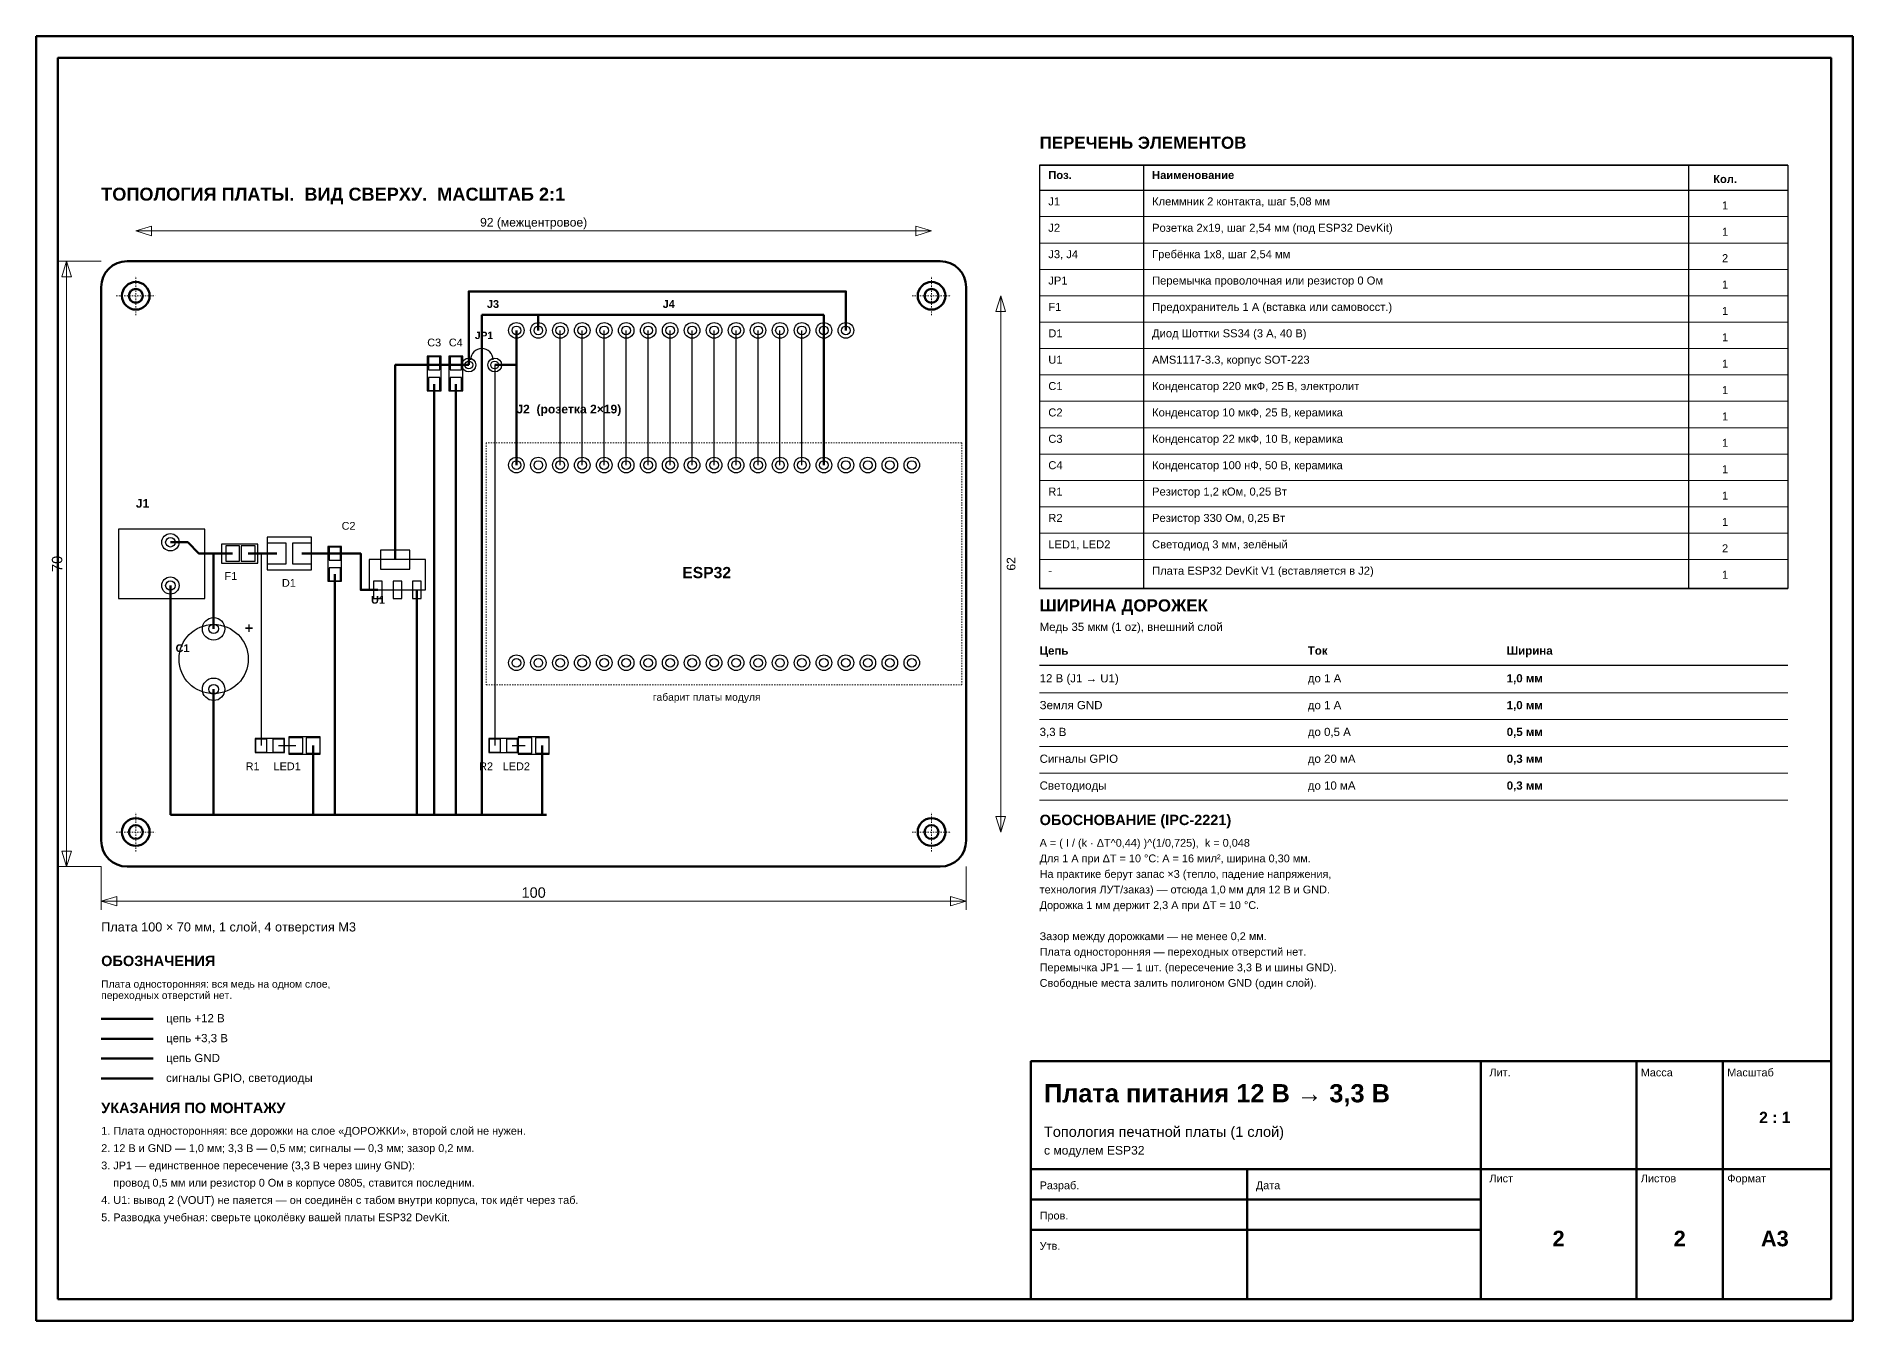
# Model space of a CAD drawing. Header units: millimetres. Extents: x 0 to 860, y 0 to 297.
# Drawn here: x 440 to 860, y 0 to 297 of the extents above; entities that cross this region are included whole.
import ezdxf
from ezdxf.enums import TextEntityAlignment as Align

# ---------------------------------------------------------------- set-up
doc = ezdxf.new("R2010")
doc.units = ezdxf.units.MM
doc.linetypes.add('DASHED', pattern=[0.6, 0.3, -0.3])
for name, color, linetype, lineweight in [('ЗЕМЛЯ', 3, 'CONTINUOUS', 40), ('ОСЕВЫЕ', 8, 'DASHED', 13), ('ПЛАТА_ДЕТАЛИ', 4, 'CONTINUOUS', 25), ('ПЛАТА_КОНТУР', 7, 'CONTINUOUS', 60), ('ПЛАТА_ПАДЫ', 7, 'CONTINUOUS', 30), ('ПОЯСНЕНИЯ', 6, 'CONTINUOUS', 18), ('РАЗМЕРЫ', 3, 'CONTINUOUS', 18), ('РАМКА', 7, 'CONTINUOUS', 50), ('СИГНАЛЫ', 7, 'CONTINUOUS', 30), ('ТАБЛИЦЫ', 7, 'CONTINUOUS', 18), ('ТЕКСТ', 7, 'CONTINUOUS', 18), ('ШИНА_12В', 1, 'CONTINUOUS', 40), ('ШИНА_3В3', 5, 'CONTINUOUS', 40)]:
    doc.layers.add(name, color=color, linetype=linetype, lineweight=lineweight)
doc.styles.add('RU', font='arial.ttf')
doc.styles.add('RU_B', font='arialbd.ttf')

msp = doc.modelspace()

# ---------------------------------------------------------------- linework, layer by layer
at = {"layer": 'ЗЕМЛЯ', "lineweight": 50}
msp.add_line((455, 60.6), (467, 60.6), dxfattribs=at)
at = {"layer": 'ЗЕМЛЯ', "lineweight": 100}
for points in [[(543, 232.6), (543, 117)], [(543, 232.6), (622.12, 232.6)], [(556.08, 229), (556.08, 232.6)], [(622.12, 229), (622.12, 232.6)], [(622.12, 197.86), (622.12, 229)], [(532, 216.6), (532, 117)], [(537, 216.6), (537, 117)], [(509, 172.6), (509, 117)], [(471, 170), (471, 117)], [(528, 169), (528, 117)], [(481, 146), (481, 117)], [(504, 133), (504, 117)], [(557, 133), (557, 117)], [(471, 117), (558, 117)]]:
    msp.add_lwpolyline(points, dxfattribs=at)
at = {"layer": 'ОСЕВЫЕ'}
for p, q in [((463, 232.5), (463, 241.5)), ((647, 232.5), (647, 241.5)), ((458.5, 237), (467.5, 237)), ((642.5, 237), (651.5, 237)), ((463, 108.5), (463, 117.5)), ((647, 108.5), (647, 117.5)), ((458.5, 113), (467.5, 113)), ((642.5, 113), (651.5, 113))]:
    msp.add_line(p, q, dxfattribs=at)
msp.add_lwpolyline([(544, 147), (654, 147), (654, 203), (544, 203)], close=True, dxfattribs=at)
at = {"layer": 'ПЛАТА_ДЕТАЛИ'}
for points in [[(530.4, 215), (533.6, 215), (533.6, 223), (530.4, 223)], [(535.4, 215), (538.6, 215), (538.6, 223), (535.4, 223)], [(459, 167), (479, 167), (479, 183), (459, 183)], [(493.4, 173.6), (503.6, 173.6), (503.6, 181.2), (493.4, 181.2)], [(482.8, 175.2), (491.2, 175.2), (491.2, 179.6), (482.8, 179.6)], [(507.4, 171), (510.6, 171), (510.6, 179), (507.4, 179)], [(517, 169), (530, 169), (530, 176), (517, 176)], [(490.6, 131.4), (497.4, 131.4), (497.4, 134.6), (490.6, 134.6)], [(498.4, 131), (505.6, 131), (505.6, 135), (498.4, 135)], [(544.6, 131.4), (551.4, 131.4), (551.4, 134.6), (544.6, 134.6)], [(551.4, 131), (558.6, 131), (558.6, 135), (551.4, 135)]]:
    msp.add_lwpolyline(points, close=True, dxfattribs=at)
msp.add_circle((481, 153), 8, dxfattribs=at)
at = {"layer": 'ПЛАТА_ДЕТАЛИ', "lineweight": 30}
msp.add_arc((543, 222.2), 2.6, 0, 180, dxfattribs=at)
at = {"layer": 'ПЛАТА_КОНТУР', "lineweight": 60}
for p, q in [((649, 245), (461, 245)), ((455, 239), (455, 111)), ((655, 111), (655, 239)), ((461, 105), (649, 105))]:
    msp.add_line(p, q, dxfattribs=at)
at = {"layer": 'ПЛАТА_КОНТУР'}
for centre, radius in [((463, 237), 3.2), ((647, 237), 3.2), ((463, 237), 1.6), ((647, 237), 1.6), ((463, 113), 3.2), ((463, 113), 1.6), ((647, 113), 3.2), ((647, 113), 1.6)]:
    msp.add_circle(centre, radius, dxfattribs=at)
at = {"layer": 'ПЛАТА_КОНТУР', "lineweight": 60}
for centre, start, end in [((461, 239), 90, 180), ((649, 239), 0, 90), ((461, 111), 180, 270), ((649, 111), 270, 360)]:
    msp.add_arc(centre, 6, start, end, dxfattribs=at)
at = {"layer": 'ПЛАТА_ПАДЫ'}
for points in [[(530.7, 219.9), (533.3, 219.9), (533.3, 222.9), (530.7, 222.9)], [(535.7, 219.9), (538.3, 219.9), (538.3, 222.9), (535.7, 222.9)], [(530.7, 215.1), (533.3, 215.1), (533.3, 218.1), (530.7, 218.1)], [(535.7, 215.1), (538.3, 215.1), (538.3, 218.1), (535.7, 218.1)], [(483.8, 175.6), (487, 175.6), (487, 179.2), (483.8, 179.2)], [(487.4, 175.6), (490.6, 175.6), (490.6, 179.2), (487.4, 179.2)], [(493.4, 175), (497.8, 175), (497.8, 179.8), (493.4, 179.8)], [(499.2, 175), (503.6, 175), (503.6, 179.8), (499.2, 179.8)], [(507.7, 175.9), (510.3, 175.9), (510.3, 178.9), (507.7, 178.9)], [(519.6, 173.8), (526.4, 173.8), (526.4, 178.2), (519.6, 178.2)], [(507.7, 171.1), (510.3, 171.1), (510.3, 174.1), (507.7, 174.1)], [(518, 167), (520, 167), (520, 171), (518, 171)], [(522.5, 167), (524.5, 167), (524.5, 171), (522.5, 171)], [(527, 167), (529, 167), (529, 171), (527, 171)], [(490.7, 131.5), (493.3, 131.5), (493.3, 134.5), (490.7, 134.5)], [(494.7, 131.5), (497.3, 131.5), (497.3, 134.5), (494.7, 134.5)], [(498.4, 131.2), (501.6, 131.2), (501.6, 134.8), (498.4, 134.8)], [(502.4, 131.2), (505.6, 131.2), (505.6, 134.8), (502.4, 134.8)], [(544.7, 131.5), (547.3, 131.5), (547.3, 134.5), (544.7, 134.5)], [(548.7, 131.5), (551.3, 131.5), (551.3, 134.5), (548.7, 134.5)], [(551.4, 131.2), (554.6, 131.2), (554.6, 134.8), (551.4, 134.8)], [(555.4, 131.2), (558.6, 131.2), (558.6, 134.8), (555.4, 134.8)]]:
    msp.add_lwpolyline(points, close=True, dxfattribs=at)
for centre, radius in [((551, 229), 1.8), ((551, 229), 1), ((556.08, 229), 1.8), ((556.08, 229), 1), ((561.16, 229), 1.8), ((561.16, 229), 1), ((566.24, 229), 1.8), ((566.24, 229), 1), ((571.32, 229), 1.8), ((571.32, 229), 1), ((576.4, 229), 1.8), ((576.4, 229), 1), ((581.48, 229), 1.8), ((581.48, 229), 1), ((586.56, 229), 1.8), ((586.56, 229), 1), ((591.64, 229), 1.8), ((591.64, 229), 1), ((596.72, 229), 1.8), ((596.72, 229), 1), ((601.8, 229), 1.8), ((601.8, 229), 1), ((606.88, 229), 1.8), ((606.88, 229), 1), ((611.96, 229), 1.8), ((611.96, 229), 1), ((617.04, 229), 1.8), ((617.04, 229), 1), ((622.12, 229), 1.8), ((622.12, 229), 1), ((627.2, 229), 1.8), ((627.2, 229), 1), ((540, 221), 1.6), ((540, 221), 0.9), ((546, 221), 1.6), ((546, 221), 0.9), ((551, 197.86), 1.8), ((551, 197.86), 1), ((556.08, 197.86), 1.8), ((556.08, 197.86), 1), ((561.16, 197.86), 1.8), ((561.16, 197.86), 1), ((566.24, 197.86), 1.8), ((566.24, 197.86), 1), ((571.32, 197.86), 1.8), ((571.32, 197.86), 1), ((576.4, 197.86), 1.8), ((576.4, 197.86), 1), ((581.48, 197.86), 1.8), ((581.48, 197.86), 1), ((586.56, 197.86), 1.8), ((586.56, 197.86), 1), ((591.64, 197.86), 1.8), ((591.64, 197.86), 1), ((596.72, 197.86), 1.8), ((596.72, 197.86), 1), ((601.8, 197.86), 1.8), ((601.8, 197.86), 1), ((606.88, 197.86), 1.8), ((606.88, 197.86), 1), ((611.96, 197.86), 1.8), ((611.96, 197.86), 1), ((617.04, 197.86), 1.8), ((617.04, 197.86), 1), ((622.12, 197.86), 1.8), ((622.12, 197.86), 1), ((627.2, 197.86), 1.8), ((627.2, 197.86), 1), ((632.28, 197.86), 1.8), ((632.28, 197.86), 1), ((637.36, 197.86), 1.8), ((637.36, 197.86), 1), ((642.44, 197.86), 1.8), ((642.44, 197.86), 1), ((471, 180), 2), ((471, 180), 1.1), ((471, 170), 2), ((471, 170), 1.1), ((481, 160), 2.6), ((481, 160), 1.1), ((551, 152.14), 1.8), ((551, 152.14), 1), ((556.08, 152.14), 1.8), ((556.08, 152.14), 1), ((561.16, 152.14), 1.8), ((561.16, 152.14), 1), ((566.24, 152.14), 1.8), ((566.24, 152.14), 1), ((571.32, 152.14), 1.8), ((571.32, 152.14), 1), ((576.4, 152.14), 1.8), ((576.4, 152.14), 1), ((581.48, 152.14), 1.8), ((581.48, 152.14), 1), ((586.56, 152.14), 1.8), ((586.56, 152.14), 1), ((591.64, 152.14), 1.8), ((591.64, 152.14), 1), ((596.72, 152.14), 1.8), ((596.72, 152.14), 1), ((601.8, 152.14), 1.8), ((601.8, 152.14), 1), ((606.88, 152.14), 1.8), ((606.88, 152.14), 1), ((611.96, 152.14), 1.8), ((611.96, 152.14), 1), ((617.04, 152.14), 1.8), ((617.04, 152.14), 1), ((622.12, 152.14), 1.8), ((622.12, 152.14), 1), ((627.2, 152.14), 1.8), ((627.2, 152.14), 1), ((632.28, 152.14), 1.8), ((632.28, 152.14), 1), ((637.36, 152.14), 1.8), ((637.36, 152.14), 1), ((642.44, 152.14), 1.8), ((642.44, 152.14), 1), ((481, 146), 2.6), ((481, 146), 1.1)]:
    msp.add_circle(centre, radius, dxfattribs=at)
at = {"layer": 'РАЗМЕРЫ'}
for p, q in [((463, 252), (647, 252)), ((447, 105), (447, 245)), ((663, 113), (663, 237)), ((455, 97), (655, 97))]:
    msp.add_line(p, q, dxfattribs=at)
at = {"layer": 'РАЗМЕРЫ', "lineweight": 13}
for p, q in [((455, 245), (445, 245)), ((455, 105), (445, 105)), ((455, 105), (455, 95)), ((655, 105), (655, 95))]:
    msp.add_line(p, q, dxfattribs=at)
at = {"layer": 'РАЗМЕРЫ'}
for points in [[(463, 252), (466.6, 253.1), (466.6, 250.9)], [(647, 252), (643.4, 253.1), (643.4, 250.9)], [(447, 245), (448.1, 241.4), (445.9, 241.4)], [(663, 237), (664.1, 233.4), (661.9, 233.4)], [(663, 113), (664.1, 116.6), (661.9, 116.6)], [(447, 105), (448.1, 108.6), (445.9, 108.6)], [(455, 97), (458.6, 98.1), (458.6, 95.9)], [(655, 97), (651.4, 98.1), (651.4, 95.9)]]:
    msp.add_lwpolyline(points, close=True, dxfattribs=at)
at = {"layer": 'РАМКА', "lineweight": 50}
for p, q in [((860, 297), (440, 297)), ((440, 297), (440, 0)), ((860, 0), (860, 297)), ((440, 0), (860, 0))]:
    msp.add_line(p, q, dxfattribs=at)
at = {"layer": 'РАМКА', "lineweight": 35}
for p, q in [((672, 267.2), (845, 267.2)), ((672, 169.3), (845, 169.3))]:
    msp.add_line(p, q, dxfattribs=at)
at = {"layer": 'РАМКА', "lineweight": 25}
for p, q in [((672, 267.2), (672, 169.3)), ((696, 267.2), (696, 169.3)), ((822, 267.2), (822, 169.3)), ((845, 267.2), (845, 169.3)), ((672, 261.4), (845, 261.4)), ((672, 151.6), (845, 151.6))]:
    msp.add_line(p, q, dxfattribs=at)
at = {"layer": 'РАМКА'}
for p, q in [((774, 5), (774, 60)), ((810, 35), (810, 60)), ((830, 35), (830, 60)), ((670, 35), (855, 35)), ((720, 5), (720, 35)), ((810, 5), (810, 35)), ((830, 5), (830, 35)), ((670, 28), (774, 28)), ((670, 21), (774, 21))]:
    msp.add_line(p, q, dxfattribs=at)
msp.add_lwpolyline([(445, 5), (855, 5), (855, 292), (445, 292)], close=True, dxfattribs=at)
at = {"layer": 'РАМКА', "lineweight": 50}
msp.add_lwpolyline([(670, 5), (855, 5), (855, 60), (670, 60)], close=True, dxfattribs=at)
at = {"layer": 'СИГНАЛЫ', "lineweight": 50}
msp.add_line((455, 56), (467, 56), dxfattribs=at)
at = {"layer": 'СИГНАЛЫ', "lineweight": 30}
for points in [[(561.16, 197.86), (561.16, 229)], [(566.24, 197.86), (566.24, 229)], [(571.32, 197.86), (571.32, 229)], [(576.4, 197.86), (576.4, 229)], [(581.48, 197.86), (581.48, 229)], [(586.56, 197.86), (586.56, 229)], [(591.64, 197.86), (591.64, 229)], [(596.72, 197.86), (596.72, 229)], [(601.8, 197.86), (601.8, 229)], [(606.88, 197.86), (606.88, 229)], [(611.96, 197.86), (611.96, 229)], [(617.04, 197.86), (617.04, 229)], [(496, 133), (500, 133)], [(550, 133), (553, 133)]]:
    msp.add_lwpolyline(points, dxfattribs=at)
at = {"layer": 'ТАБЛИЦЫ', "lineweight": 13}
for p, q in [((672, 255.3), (845, 255.3)), ((672, 249.2), (845, 249.2)), ((672, 243.1), (845, 243.1)), ((672, 237), (845, 237)), ((672, 230.9), (845, 230.9)), ((672, 224.8), (845, 224.8)), ((672, 218.7), (845, 218.7)), ((672, 212.6), (845, 212.6)), ((672, 206.5), (845, 206.5)), ((672, 200.4), (845, 200.4)), ((672, 194.3), (845, 194.3)), ((672, 188.2), (845, 188.2)), ((672, 182.1), (845, 182.1)), ((672, 176), (845, 176)), ((672, 145.2), (845, 145.2)), ((672, 139), (845, 139)), ((672, 132.8), (845, 132.8)), ((672, 126.6), (845, 126.6)), ((672, 120.4), (845, 120.4))]:
    msp.add_line(p, q, dxfattribs=at)
at = {"layer": 'ШИНА_12В', "lineweight": 50}
msp.add_line((455, 69.8), (467, 69.8), dxfattribs=at)
at = {"layer": 'ШИНА_12В', "lineweight": 100}
for points in [[(471, 180), (475, 180), (477.6, 177.4), (485.4, 177.4)], [(481, 177.4), (481, 160)], [(489, 177.4), (495.6, 177.4)], [(501.4, 177.4), (509, 177.4)], [(509, 177.4), (515, 177.4), (515, 169), (519, 169)]]:
    msp.add_lwpolyline(points, dxfattribs=at)
at = {"layer": 'ШИНА_12В', "lineweight": 30}
msp.add_lwpolyline([(492, 177.4), (492, 133)], dxfattribs=at)
at = {"layer": 'ШИНА_3В3', "lineweight": 50}
msp.add_line((455, 65.2), (467, 65.2), dxfattribs=at)
for points in [[(540, 221), (540, 238), (627.2, 238), (627.2, 229)], [(546, 221), (551, 221), (551, 229)], [(523, 176), (523, 221), (540, 221)], [(551, 221), (551, 197.86)]]:
    msp.add_lwpolyline(points, dxfattribs=at)
at = {"layer": 'ШИНА_3В3', "lineweight": 30}
msp.add_lwpolyline([(546, 221), (546, 133)], dxfattribs=at)

# ---------------------------------------------------------------- texts
at = {"layer": 'ПОЯСНЕНИЯ', "style": 'RU'}
for s, height, p in [('Медь 35 мкм (1 oz), внешний слой', 1.9, (672, 159.5)), ('A = ( I / (k · ΔT^0,44) )^(1/0,725),  k = 0,048', 1.8, (672, 109.6)), ('Для 1 А при ΔT = 10 °C: A = 16 мил², ширина 0,30 мм.', 1.8, (672, 106)), ('На практике берут запас ×3 (тепло, падение напряжения,', 1.8, (672, 102.4)), ('Дорожка 1 мм держит 2,3 А при ΔT = 10 °C.', 1.8, (672, 95.2)), ('технология ЛУТ/заказ) — отсюда 1,0 мм для 12 В и GND.', 1.8, (672, 98.8)), ('Зазор между дорожками — не менее 0,2 мм.', 1.8, (672, 88)), ('Плата односторонняя — переходных отверстий нет.', 1.8, (672, 84.4)), ('Перемычка JP1 — 1 шт. (пересечение 3,3 В и шины GND).', 1.8, (672, 80.8)), ('переходных отверстий нет.', 1.7, (455, 74.4)), ('Плата односторонняя: вся медь на одном слое,', 1.7, (455, 77)), ('Свободные места залить полигоном GND (один слой).', 1.8, (672, 77.2)), ('цепь +12 В', 1.9, (470, 69)), ('цепь +3,3 В', 1.9, (470, 64.4)), ('цепь GND', 1.9, (470, 59.8)), ('сигналы GPIO, светодиоды', 1.9, (470, 55.2)), ('1. Плата односторонняя: все дорожки на слое «ДОРОЖКИ», второй слой не нужен.', 1.8, (455, 43)), ('2. 12 В и GND — 1,0 мм; 3,3 В — 0,5 мм; сигналы — 0,3 мм; зазор 0,2 мм.', 1.8, (455, 39)), ('с модулем ESP32', 2, (673, 38.4)), ('3. JP1 — единственное пересечение (3,3 В через шину GND):', 1.8, (455, 35)), ('    провод 0,5 мм или резистор 0 Ом в корпусе 0805, ставится последним.', 1.8, (455, 31)), ('4. U1: вывод 2 (VOUT) не паяется — он соединён с табом внутри корпуса, ток идёт через таб.', 1.8, (455, 27)), ('5. Разводка учебная: сверьте цоколёвку вашей платы ESP32 DevKit.', 1.8, (455, 23))]:
    msp.add_text(s, height=height, dxfattribs=at).set_placement(p)
at = {"layer": 'ТЕКСТ'}
for s, height, style, p in [('ПЕРЕЧЕНЬ ЭЛЕМЕНТОВ', 2.8, 'RU_B', (672, 271)), ('Поз.', 1.85, 'RU_B', (674, 264)), ('Наименование', 1.85, 'RU_B', (698, 264)), ('ТОПОЛОГИЯ ПЛАТЫ.  ВИД СВЕРХУ.  МАСШТАБ 2:1', 3, 'RU_B', (455, 259)), ('J1', 1.85, 'RU', (674, 257.9)), ('Клеммник 2 контакта, шаг 5,08 мм', 1.85, 'RU', (698, 257.9)), ('J2', 1.85, 'RU', (674, 251.8)), ('Розетка 2x19, шаг 2,54 мм (под ESP32 DevKit)', 1.85, 'RU', (698, 251.8)), ('J3, J4', 1.85, 'RU', (674, 245.7)), ('Гребёнка 1x8, шаг 2,54 мм', 1.85, 'RU', (698, 245.7)), ('JP1', 1.85, 'RU', (674, 239.6)), ('Перемычка проволочная или резистор 0 Ом', 1.85, 'RU', (698, 239.6)), ('F1', 1.85, 'RU', (674, 233.5)), ('Предохранитель 1 А (вставка или самовосст.)', 1.85, 'RU', (698, 233.5)), ('JP1', 1.7, 'RU_B', (541.4, 227)), ('D1', 1.85, 'RU', (674, 227.4)), ('Диод Шоттки SS34 (3 А, 40 В)', 1.85, 'RU', (698, 227.4)), ('U1', 1.85, 'RU', (674, 221.3)), ('AMS1117-3.3, корпус SOT-223', 1.85, 'RU', (698, 221.3)), ('C1', 1.85, 'RU', (674, 215.2)), ('Конденсатор 220 мкФ, 25 В, электролит', 1.85, 'RU', (698, 215.2)), ('J2  (розетка 2×19)', 2, 'RU_B', (551, 209.8)), ('C2', 1.85, 'RU', (674, 209.1)), ('Конденсатор 10 мкФ, 25 В, керамика', 1.85, 'RU', (698, 209.1)), ('C3', 1.85, 'RU', (674, 203)), ('Конденсатор 22 мкФ, 10 В, керамика', 1.85, 'RU', (698, 203)), ('C4', 1.85, 'RU', (674, 196.9)), ('Конденсатор 100 нФ, 50 В, керамика', 1.85, 'RU', (698, 196.9)), ('J1', 2, 'RU_B', (463, 188)), ('R1', 1.85, 'RU', (674, 190.8)), ('Резистор 1,2 кОм, 0,25 Вт', 1.85, 'RU', (698, 190.8)), ('R2', 1.85, 'RU', (674, 184.7)), ('Резистор 330 Ом, 0,25 Вт', 1.85, 'RU', (698, 184.7)), ('LED1, LED2', 1.85, 'RU', (674, 178.6)), ('Светодиод 3 мм, зелёный', 1.85, 'RU', (698, 178.6)), ('-', 1.85, 'RU', (674, 172.5)), ('Плата ESP32 DevKit V1 (вставляется в J2)', 1.85, 'RU', (698, 172.5)), ('U1', 1.8, 'RU_B', (517.4, 165.8)), ('ШИРИНА ДОРОЖЕК', 2.8, 'RU_B', (672, 164)), ('+', 2.4, 'RU_B', (488.2, 159)), ('C1', 1.8, 'RU_B', (472.2, 154.6)), ('Цепь', 1.9, 'RU_B', (672, 154)), ('Ток', 1.9, 'RU_B', (734, 154)), ('Ширина', 1.9, 'RU_B', (780, 154)), ('12 В (J1 → U1)', 1.9, 'RU', (672, 147.6)), ('до 1 А', 1.9, 'RU', (734, 147.6)), ('1,0 мм', 1.9, 'RU_B', (780, 147.6)), ('Земля GND', 1.9, 'RU', (672, 141.4)), ('до 1 А', 1.9, 'RU', (734, 141.4)), ('1,0 мм', 1.9, 'RU_B', (780, 141.4)), ('3,3 В', 1.9, 'RU', (672, 135.2)), ('до 0,5 А', 1.9, 'RU', (734, 135.2)), ('0,5 мм', 1.9, 'RU_B', (780, 135.2)), ('Сигналы GPIO', 1.9, 'RU', (672, 129)), ('до 20 мА', 1.9, 'RU', (734, 129)), ('0,3 мм', 1.9, 'RU_B', (780, 129)), ('Светодиоды', 1.9, 'RU', (672, 122.8)), ('до 10 мА', 1.9, 'RU', (734, 122.8)), ('0,3 мм', 1.9, 'RU_B', (780, 122.8)), ('ОБОСНОВАНИЕ (IPC-2221)', 2.4, 'RU_B', (672, 114.6)), ('Плата 100 × 70 мм, 1 слой, 4 отверстия M3', 2.1, 'RU', (455, 90)), ('ОБОЗНАЧЕНИЯ', 2.4, 'RU_B', (455, 82)), ('Плата питания 12 В → 3,3 В', 4.2, 'RU_B', (673, 50.5)), ('Лит.', 1.8, 'RU', (776, 56.5)), ('Масса', 1.8, 'RU', (811, 56.5)), ('Масштаб', 1.8, 'RU', (831, 56.5)), ('УКАЗАНИЯ ПО МОНТАЖУ', 2.4, 'RU_B', (455, 48)), ('Топология печатной платы (1 слой)', 2.4, 'RU', (673, 42.5)), ('Лист', 1.8, 'RU', (776, 32)), ('Листов', 1.8, 'RU', (811, 32)), ('Формат', 1.8, 'RU', (831, 32)), ('Разраб.', 1.8, 'RU', (672, 30.4)), ('Дата', 1.8, 'RU', (722, 30.4)), ('Пров.', 1.8, 'RU', (672, 23.4)), ('Утв.', 1.8, 'RU', (672, 16.4))]:
    msp.add_text(s, height=height, dxfattribs=dict(at, style=style)).set_placement(p)
for s, height, style, p in [('Кол.', 1.85, 'RU_B', (830.5, 264)), ('1', 1.85, 'RU', (830.5, 257.9)), ('92 (межцентровое)', 2, 'RU', (555, 254)), ('1', 1.85, 'RU', (830.5, 251.8)), ('2', 1.85, 'RU', (830.5, 245.7)), ('1', 1.85, 'RU', (830.5, 239.6)), ('1', 1.85, 'RU', (830.5, 233.5)), ('C3', 1.8, 'RU', (532, 226.2)), ('C4', 1.8, 'RU', (537, 226.2)), ('1', 1.85, 'RU', (830.5, 227.4)), ('1', 1.85, 'RU', (830.5, 221.3)), ('1', 1.85, 'RU', (830.5, 215.2)), ('1', 1.85, 'RU', (830.5, 209.1)), ('1', 1.85, 'RU', (830.5, 203)), ('1', 1.85, 'RU', (830.5, 196.9)), ('1', 1.85, 'RU', (830.5, 190.8)), ('1', 1.85, 'RU', (830.5, 184.7)), ('C2', 1.8, 'RU', (512.2, 183.8)), ('2', 1.85, 'RU', (830.5, 178.6)), ('F1', 1.8, 'RU', (485, 172.2)), ('ESP32', 2.6, 'RU_B', (595, 173)), ('1', 1.85, 'RU', (830.5, 172.5)), ('D1', 1.8, 'RU', (498.4, 170.6)), ('габарит платы модуля', 1.7, 'RU', (595, 144.2)), ('R1', 1.8, 'RU', (490, 128.2)), ('LED1', 1.8, 'RU', (498, 128.2)), ('R2', 1.8, 'RU', (544, 128.2)), ('LED2', 1.8, 'RU', (551, 128.2)), ('100', 2.4, 'RU', (555, 99)), ('2 : 1', 2.6, 'RU_B', (842, 47)), ('2', 3.6, 'RU_B', (792, 19)), ('2', 3.6, 'RU_B', (820, 19)), ('A3', 3.6, 'RU_B', (842, 19))]:
    msp.add_text(s, height=height, dxfattribs=dict(at, style=style)).set_placement(p, align=Align.MIDDLE_CENTER)
at = {"layer": 'ТЕКСТ', "style": 'RU_B'}
for s, p in [('J3', (547, 234.2)), ('J4', (587.64, 234.2))]:
    msp.add_text(s, height=1.8, dxfattribs=at).set_placement(p, align=Align.RIGHT)
at = {"layer": 'ТЕКСТ', "style": 'RU'}
for s, height, p in [('70', 2.4, (444.8, 175)), ('62', 2, (665.4, 175))]:
    msp.add_text(s, height=height, rotation=90, dxfattribs=at).set_placement(p, align=Align.MIDDLE_CENTER)

doc.saveas('drawing.dxf')
